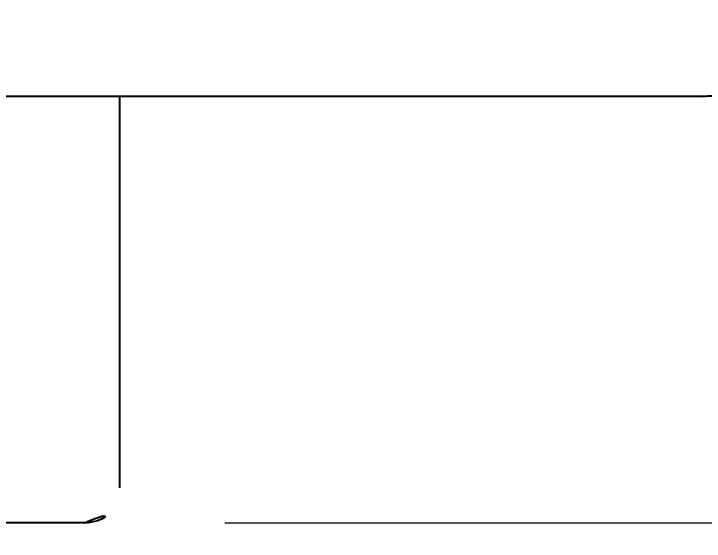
# Model space of a CAD drawing. Extents: x 16296675745 to 16296677481, y -37409619395 to -37409618123.
# Drawn here: x 16296676675.22 to 16296676694.88, y -37409619053.21 to -37409619038.19 of the extents above; entities that cross this region are included whole.
import ezdxf

# ---------------------------------------------------------------- set-up
doc = ezdxf.new("R2010")
doc.units = 0
doc.header["$LTSCALE"] = 10
doc.header["$MEASUREMENT"] = 0
doc.header["$PDMODE"] = 3
doc.header["$PDSIZE"] = -10
doc.layers.get('0').update_dxf_attribs({"linetype": 'CONTINUOUS'})
doc.layers.get('DEFPOINTS').update_dxf_attribs({"linetype": 'CONTINUOUS'})
doc.layers.add('BODY', color=7, linetype='CONTINUOUS')
doc.styles.add('Daelim Dimension', font='')
doc.styles.get('Daelim Dimension').set_extended_font_data('NanumGothic')
doc.dimstyles.new('DEFAULT', dxfattribs={"dimscale": 2, "dimtxt": 2, "dimasz": 2, "dimexe": 0, "dimexo": 2, "dimgap": 1, "dimtad": 1, "dimdec": 1, "dimzin": 9, "dimdsep": 46, "dimtxsty": 'Daelim Dimension', "dimcen": 0.5, "dimclrd": 252, "dimclre": 252, "dimclrt": 3, "dimadec": 1, "dimazin": 0, "dimtfac": 1, "dimtdec": 1, "dimtix": 1, "dimtmove": 0, "dimatfit": 3, "dimfxl": 1, "dimtolj": 1, "dimtzin": 1, "dimlwd": 9, "dimlwe": 9, "dimarcsym": 0})

# ---------------------------------------------------------------- blocks, each defined once
blk = doc.blocks.new('*D40')
at = {"color": 5, "lineweight": 9, "ltscale": 0.5, "transparency": 16777216}
for p, q in [((16296676715.901899, -37409619022.189079), (16296676736.22958, -37409619022.189079)), ((16296676736.22958, -37409619026.189079), (16296676736.22958, -37409619048.689034)), ((16296676681.235491, -37409619052.689034), (16296676736.22958, -37409619052.689034))]:
    blk.add_line(p, q, dxfattribs=at)
at = {"color": 5, "ltscale": 0.5, "transparency": 16777216}
for points in [[(16296676735.56292, -37409619026.189079), (16296676736.89625, -37409619026.189079), (16296676736.22958, -37409619022.189079)], [(16296676735.56292, -37409619048.689034), (16296676736.89625, -37409619048.689034), (16296676736.22958, -37409619052.689034)]]:
    blk.add_solid(points, dxfattribs=at)
at = {"layer": 'DEFPOINTS', "color": 0, "ltscale": 0.5, "transparency": 16777216}
for p in [(16296676711.901899, -37409619022.189079), (16296676677.235491, -37409619052.689034), (16296676736.22958, -37409619052.689034)]:
    blk.add_point(p, dxfattribs=at)
at = {"color": 7, "ltscale": 0.5, "transparency": 16777216, "insert": (16296676728.528589, -37409619037.439056), "char_height": 10, "attachment_point": 5, "rotation": 90, "style": 'Daelim Dimension'}
blk.add_mtext('\\A1;30.5', dxfattribs=at)
blk = doc.blocks.new('*D41')
at = {"color": 5, "lineweight": 9, "ltscale": 0.5, "transparency": 16777216}
for p, q in [((16296676640.235491, -37409619055.396339), (16296676640.235491, -37409619074.556992)), ((16296676678.235491, -37409619055.396339), (16296676678.235491, -37409619074.556992)), ((16296676644.235491, -37409619074.556992), (16296676674.235491, -37409619074.556992))]:
    blk.add_line(p, q, dxfattribs=at)
at = {"color": 5, "ltscale": 0.5, "transparency": 16777216}
for points in [[(16296676644.235491, -37409619073.890327), (16296676644.235491, -37409619075.223663), (16296676640.235491, -37409619074.556992)], [(16296676674.235491, -37409619073.890327), (16296676674.235491, -37409619075.223663), (16296676678.235491, -37409619074.556992)]]:
    blk.add_solid(points, dxfattribs=at)
at = {"layer": 'DEFPOINTS', "color": 0, "ltscale": 0.5, "transparency": 16777216}
for p in [(16296676640.235491, -37409619051.396339), (16296676678.235491, -37409619051.396339), (16296676678.235491, -37409619074.556992)]:
    blk.add_point(p, dxfattribs=at)
at = {"color": 7, "ltscale": 0.5, "transparency": 16777216, "insert": (16296676659.235491, -37409619067.106354), "char_height": 10, "attachment_point": 5, "style": 'Daelim Dimension'}
blk.add_mtext('\\A1;38', dxfattribs=at)

msp = doc.modelspace()

# ---------------------------------------------------------------- linework, layer by layer
at = {"layer": 'BODY'}
for p, q in [((16296676694.835489, -37409619040.545433), (16296676623.635481, -37409619040.545433)), ((16296676678.235491, -37409619040.545433), (16296676678.235491, -37409619050.689034)), ((16296676678.235491, -37409619050.689034), (16296676678.235491, -37409619051.545509)), ((16296676678.235491, -37409619051.545509), (16296676678.235491, -37409619051.546516)), ((16296676678.235491, -37409619051.546516), (16296676678.235491, -37409619051.569557)), ((16296676678.235491, -37409619051.569557), (16296676678.235491, -37409619051.570686)), ((16296676678.235491, -37409619051.570686), (16296676678.235491, -37409619051.591568)), ((16296676678.235491, -37409619051.591568), (16296676678.235491, -37409619051.592758)), ((16296676678.235491, -37409619051.592758), (16296676678.235491, -37409619051.611481)), ((16296676678.235491, -37409619051.611481), (16296676678.235491, -37409619051.612701)), ((16296676678.235491, -37409619051.612701), (16296676678.235491, -37409619051.629242)), ((16296676678.235491, -37409619051.629242), (16296676678.235491, -37409619051.630463)), ((16296676678.235491, -37409619051.630463), (16296676678.235491, -37409619051.644798)), ((16296676678.235491, -37409619051.644798), (16296676678.235491, -37409619051.645973)), ((16296676678.235491, -37409619051.645973), (16296676678.235491, -37409619051.688057)), ((16296676677.235491, -37409619052.689034), (16296676641.235491, -37409619052.689034))]:
    msp.add_line(p, q, dxfattribs=at)
for centre, radius, start, end in [((16296676694.837919, -37409619037.270721), 3.27471, 269.9573796, 289.6394305), ((16296676677.23547, -37409619051.689056), 1.000011, 270.0006557, 0.0004371)]:
    msp.add_arc(centre, radius, start, end, dxfattribs=at)

# ---------------------------------------------------------------- dimensions: what is measured, and where the dimension line sits
at = {"ltscale": 0.5}
dim = msp.add_linear_dim(base=(16296676736.22958, -37409619052.689034), p1=(16296676711.901899, -37409619022.189079), p2=(16296676677.235491, -37409619052.689034), angle=90, dimstyle='DEFAULT', override={"dimtxt": 5, "dimclrd": 5, "dimclre": 5, "dimclrt": 7}, dxfattribs=at)
dim.commit()
dim.dimension.update_dxf_attribs({"geometry": '*D40', "text_midpoint": (16296676736.229589, -37409619037.439056), "dimtype": 160})
dim = msp.add_linear_dim(base=(16296676678.235491, -37409619074.556992), p1=(16296676640.235491, -37409619051.396339), p2=(16296676678.235491, -37409619051.396339), dimstyle='DEFAULT', override={"dimtxt": 5, "dimclrd": 5, "dimclre": 5, "dimclrt": 7}, dxfattribs=at)
dim.commit()
dim.dimension.update_dxf_attribs({"geometry": '*D41', "text_midpoint": (16296676659.235491, -37409619067.106354)})

doc.saveas('drawing.dxf')
